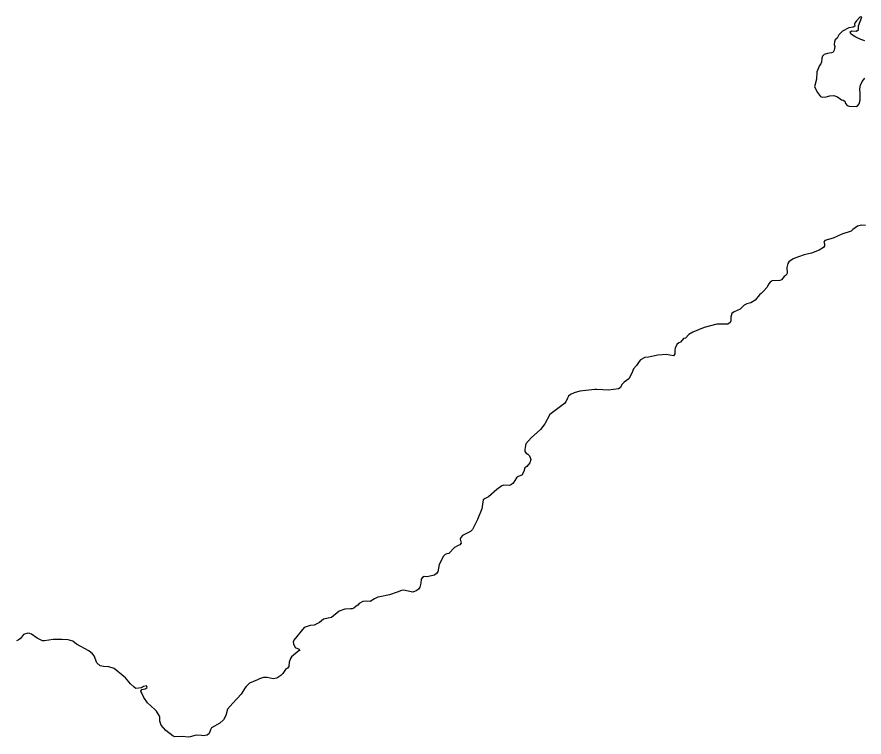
# Model space of a CAD drawing. Extents: x 496400 to 1293842, y 5654139 to 6239713.
# Drawn here: x 699037 to 800118, y 5695902 to 5781807 of the extents above; entities that cross this region are included whole.
import ezdxf

# ---------------------------------------------------------------- set-up
doc = ezdxf.new("R2010")
doc.units = 0

# ---------------------------------------------------------------- blocks, each defined once
blk = doc.blocks.new('REGION0')
at = {"color": 7, "linetype": 'CONTINUOUS'}
for points in [[(800197.646725, 5778972.957858), (799742.880166, 5779109.770011), (799125.91785, 5779389.673037), (798724.543133, 5779627.384652), (798525.010193, 5779809.21764), (798440.754155, 5780015.2657), (798659.343242, 5780136.960929), (799206.727124, 5780125.413279), (799452.667676, 5780324.112835), (799461.762842, 5780743.487472), (799841.393268, 5781789.784502), (799637.778634, 5781806.511097), (799221.256301, 5781345.76488), (799050.864175, 5781132.718245), (798970.030163, 5780931.839134), (799015.745124, 5780714.533366), (798809.689721, 5780604.285806), (798286.466163, 5780501.646698), (797551.918107, 5780097.608939), (797110.023311, 5779674.934973), (796909.772983, 5779259.879456), (796690.054215, 5779086.164815), (796595.499119, 5778846.753547), (796562.30135, 5778516.750718), (796621.473528, 5778286.837516), (796560.25638, 5777843.707714), (796428.355855, 5777618.103635), (796222.325189, 5777507.796088), (795763.295529, 5777453.487142), (795339.995112, 5777323.483604), (795144.527373, 5777111.616729), (795063.107907, 5776871.725558), (795052.916043, 5776426.396204), (794946.025163, 5776200.762131), (794815.188352, 5775999.992997), (794493.163395, 5775269.771631), (794447.234042, 5774368.375108), (794198.226036, 5773470.667834), (794564.951715, 5772801.833973), (794910.906113, 5772324.12121), (795111.692421, 5772243.367647), (795596.119282, 5772258.53456), (796018.982669, 5772402.515253), (796503.475497, 5772442.737066), (796931.665699, 5772267.922649), (797407.723028, 5771926.942055), (797609.729721, 5771897.198109), (797810.235671, 5771740.230059), (797919.418896, 5771484.132187), (798117.162488, 5771238.232239), (798330.985476, 5771157.908589), (799157.425221, 5771114.147497), (799389.636442, 5771249.419962), (799546.464155, 5771448.929353), (799670.762012, 5771891.289312), (799653.750835, 5772819.490379), (799607.483402, 5773023.828786), (799598.792283, 5773240.56467), (799684.936618, 5773657.539796), (799873.222227, 5774099.099918), (800200.013282, 5774498.628595)], [(800276.336817, 5756942.132169), (799793.080866, 5756978.084851), (799319.150965, 5756835.363902), (798776.71459, 5756453.181694), (798568.292629, 5756241.914696), (797479.62679, 5755896.37503), (796413.472106, 5755423.711239), (795452.72405, 5755139.919004), (795333.785991, 5754938.75995), (795393.05712, 5754734.841457), (795413.745944, 5754517.565683), (795268.841722, 5754317.57639), (794777.661515, 5753985.284027), (793866.050444, 5753611.170177), (792971.1537, 5753414.510206), (792292.834057, 5753200.593749), (791650.862095, 5752946.955376), (791159.599429, 5752588.6883), (791027.162924, 5752376.06158), (790902.353825, 5751920.754256), (790925.549385, 5751233.704103), (790831.686939, 5751007.460155), (790585.795862, 5750834.815296), (790415.865503, 5750634.875993), (790258.592515, 5750448.373955), (790054.153297, 5750376.148656), (789162.83525, 5750331.697704), (788930.063311, 5750159.442766), (788760.099969, 5749959.583447), (788508.807864, 5749545.787674), (788104.786231, 5749096.669091), (787857.05633, 5748834.992354), (787623.162957, 5748636.732709), (787113.305912, 5748011.95988), (786597.297468, 5747705.802197), (786136.907244, 5747575.578704), (785802.051753, 5747404.863453), (785321.995189, 5746957.984414), (784602.264916, 5746643.698386), (784342.776442, 5746432.591356), (784205.969639, 5746003.868621), (784208.715505, 5745559.099153), (784127.221826, 5745344.362862), (783881.932696, 5745159.750439), (782533.448549, 5745150.202382), (781778.887829, 5744976.607717), (781024.153946, 5744777.058335), (779676.057354, 5744221.68138), (779210.991736, 5743913.444121), (778807.654508, 5743503.347595), (778577.240881, 5743432.212074), (778211.842782, 5743020.445888), (778005.795625, 5742910.208327), (777784.815244, 5742711.46878), (777585.084403, 5742284.625662), (777541.092824, 5742056.212155), (777557.370121, 5741623.790173), (777386.409031, 5741398.985932), (776524.371976, 5741519.481405), (775505.457734, 5741439.567671), (774406.031068, 5741210.014396), (773961.110048, 5741181.190263), (773458.20425, 5740899.727554), (773275.303178, 5740700.358135), (772972.185941, 5740223.815134), (772606.837318, 5739813.16872), (772405.226425, 5739321.168865), (772046.342544, 5738642.796946), (771503.427909, 5738248.887125), (771243.213801, 5737999.767833), (771004.290462, 5737547.559878), (770797.748555, 5737425.404743), (769611.493148, 5737272.645836), (768939.390871, 5737338.972336), (768214.746075, 5737367.436542), (767985.511603, 5737346.32084), (766188.428789, 5737170.206687), (765535.770213, 5736968.257794), (765085.679048, 5736749.452331), (764839.713758, 5736550.902745), (764732.748666, 5736324.29887), (764531.418132, 5735884.468396), (764361.51251, 5735684.499099), (762640.802706, 5734362.528182), (762029.958806, 5733257.693068), (761506.529102, 5732595.537848), (760376.939138, 5731578.41488), (759776.229381, 5730867.569571), (759664.828024, 5730424.849685), (759659.394013, 5730208.803661), (759640.939813, 5729968.27262), (759788.540426, 5729748.597335), (759990.176057, 5729642.718886), (760189.502851, 5729460.785918), (760344.788591, 5729024.514719), (760219.930017, 5728595.342076), (759868.170545, 5728196.20332), (759647.924044, 5728036.565814), (759523.329336, 5727568.381111), (759272.02074, 5727154.745306), (758848.662602, 5726974.012093), (758628.350134, 5726813.354795), (758257.592237, 5726185.66256), (758038.392958, 5726026.065045), (757806.915617, 5725928.974808), (757146.110147, 5725930.804435), (756915.737749, 5725859.658917), (756295.221474, 5725428.126754), (755321.618146, 5724547.406022), (754910.752462, 5724379.080284), (754652.970878, 5724206.195474), (754500.87628, 5723129.404652), (753988.86707, 5721858.173407), (753881.844257, 5721631.57953), (753389.641565, 5720676.803872), (753154.519561, 5720427.714573), (752190.085612, 5719940.143817), (752019.520323, 5719702.332223), (751938.100856, 5719488.68571), (752029.695694, 5719042.146602), (751884.832702, 5718842.177305), (751667.307329, 5718744.487189), (751229.172638, 5718500.306891), (750564.57408, 5717816.466085), (750347.312574, 5717769.845575), (750141.232434, 5717660.767777), (749933.305224, 5717461.628312), (749402.561456, 5716494.535161), (749242.163293, 5715596.497953), (749098.298047, 5715396.55865), (748852.448199, 5715224.033767), (747932.244959, 5715014.946327), (747640.845068, 5715059.68722), (747434.30316, 5714937.542082), (747289.835968, 5714724.605425), (747215.301781, 5714256.290749), (747103.207774, 5713775.578596), (746970.771269, 5713562.162037), (746750.384588, 5713376.559815), (746262.799569, 5713171.561542), (745162.094797, 5713411.942613), (744932.349084, 5713378.909337), (744418.806147, 5713174.041037), (743496.755837, 5712876.981503), (742346.897588, 5712634.880782), (742117.127137, 5712576.882587), (741692.697039, 5712395.129583), (741202.778446, 5712088.252047), (740720.289359, 5712112.297152), (740299.973937, 5712070.565647), (739862.919452, 5711851.450247), (739731.002435, 5711651.001048), (739524.43579, 5711528.80592), (739251.712735, 5711267.489111), (739046.424196, 5711196.333594), (738842.859038, 5711188.235243), (738168.002649, 5711139.685125), (737475.805249, 5710900.643781), (736569.455028, 5710183.429768), (735598.902662, 5709966.503922), (735156.933654, 5709566.435355), (734502.089929, 5709263.716973), (734016.723042, 5709197.810388), (733325.62234, 5708984.823741), (732095.779401, 5707461.923722), (732013.8322, 5707235.259859), (732021.88839, 5707031.731287), (732253.530648, 5706582.062816), (732693.809258, 5706394.660961), (732752.874241, 5706189.862647), (732727.980037, 5706215.917343), (731808.634365, 5705473.408479), (731676.684365, 5705272.969278), (731513.713498, 5704819.591561), (731489.528437, 5704312.064867), (731306.602627, 5704112.885409), (731087.329135, 5703952.318092), (730771.826641, 5703489.592279), (730524.088495, 5703228.185488), (730059.163056, 5702920.18818), (729599.78707, 5702854.181615), (728903.837811, 5703009.799939), (728471.871012, 5703019.687927), (727972.601632, 5702865.419328), (727728.450428, 5702730.916705), (726803.67899, 5702345.055246), (726375.777392, 5701947.266215), (726230.9144, 5701747.446888), (725782.14257, 5701008.317335), (724791.354902, 5699962.630182), (724164.077035, 5699214.372488), (723956.768264, 5698482.781401), (723677.935039, 5697967.466292), (723235.999014, 5697545.372208), (722270.023092, 5696995.134207), (722125.085887, 5696770.269978), (721961.991332, 5696315.982447), (721741.15113, 5696143.42757), (721268.730219, 5696052.016176), (721066.847213, 5696081.980077), (720419.012456, 5696122.361857), (719702.555783, 5695921.562729), (719473.420261, 5695901.586796), (718775.153921, 5695955.225877), (717884.355361, 5695911.14485), (717683.783445, 5696017.073289), (716822.28237, 5696684.387459), (716251.546257, 5697319.998082), (716071.522984, 5697780.314386), (716082.696103, 5698263.286078), (716024.150609, 5698480.03196), (715692.857323, 5698982.989585), (715493.736675, 5699190.887268), (714635.294808, 5699997.123161), (714192.394019, 5700604.109611), (713815.789819, 5701374.322836), (713921.76541, 5701575.831819), (714330.561387, 5701655.995502), (714563.28385, 5701802.985583), (714491.718167, 5702020.281353), (714133.790804, 5701938.867924), (713889.202571, 5701792.417734), (713225.75843, 5701705.415443), (713012.89196, 5701849.866041), (712603.155957, 5702253.153952), (712009.793247, 5702964.769105), (711810.045915, 5703133.584743), (710624.128588, 5704074.333257), (709993.486416, 5704279.071583), (709384.200981, 5704305.716159), (708966.62318, 5704416.123686), (708554.561849, 5704743.377075), (708231.844241, 5705601.272453), (708045.859223, 5705833.495184), (707596.312283, 5706174.435787), (706139.848805, 5706968.804095), (705703.973476, 5707346.167284), (705161.174283, 5707498.016376), (704424.878109, 5707552.305326), (703370.011985, 5707550.385716), (702323.894703, 5707382.949797), (702095.847633, 5707387.978774), (701441.210054, 5707681.788969), (700765.875407, 5708166.660275), (700564.833477, 5708260.581158), (700349.427286, 5708277.997613), (699837.228422, 5708123.189124), (699458.298893, 5707674.490455), (699199.40412, 5707451.545835), (698993.563109, 5707367.522937)]]:
    blk.add_lwpolyline(points, dxfattribs=at)

msp = doc.modelspace()

# ---------------------------------------------------------------- block references
at = {"color": 7}
msp.add_blockref('REGION0', (0, 0), dxfattribs=at)

doc.saveas('drawing.dxf')
